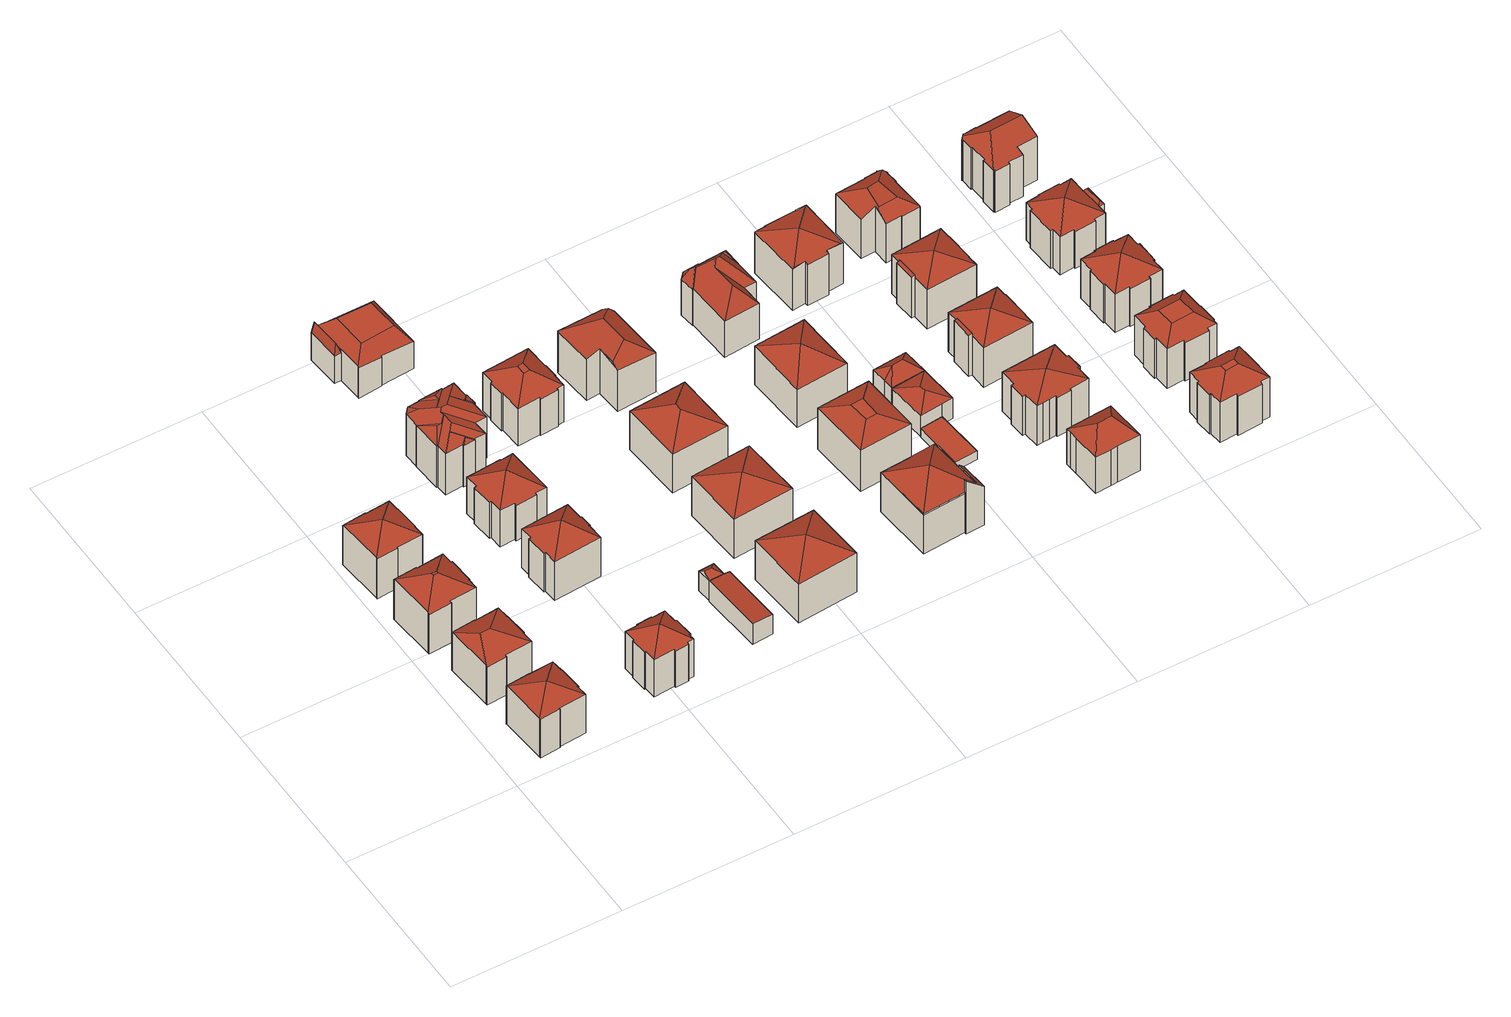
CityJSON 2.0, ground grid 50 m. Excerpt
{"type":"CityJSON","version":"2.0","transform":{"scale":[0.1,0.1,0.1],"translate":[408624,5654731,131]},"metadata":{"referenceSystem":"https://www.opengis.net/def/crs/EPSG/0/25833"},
"CityObjects":{
"building1":{"type":"Building","attributes":{"Dachtyp_tdc":"tdcTentRoof","Gemeindeschluessel":14612000,"Dachneigung":25.64,"QualitaetDacherkennung":61,"Geometrietyp2DReferenz":"3000","measuredHeight":17.3,"function":"31001_9998","roofType":"3500"},"geometry":[{"type":"Solid","lod":"2","boundaries":[[[[0,1,2,3]],[[1,4,5,2]],[[4,6,7,5]],[[6,8,9,7]],[[8,10,11,9]],[[10,12,13,11]],[[12,14,15,13]],[[14,16,17,15]],[[16,18,19,17]],[[18,20,21,19]],[[20,22,23,21]],[[22,24,25,23]],[[24,26,27,25]],[[26,0,3,27]],[[12,10,8,6,4,28]],[[14,12,28]],[[22,20,18,16,14,28]],[[4,1,0,26,24,22,28]],[[3,2,5,7,9,11,13,15,17,19,21,23,25,27]]]],"semantics":{"surfaces":[{"type":"WallSurface"},{"type":"RoofSurface"},{"type":"GroundSurface"}],"values":[[0,0,0,0,0,0,0,0,0,0,0,0,0,0,1,1,1,1,2]]}}]},
"building2":{"type":"Building","attributes":{"Dachtyp_tdc":"tdcHipRoof","Gemeindeschluessel":14612000,"Dachneigung":26.54,"QualitaetDacherkennung":52,"Geometrietyp2DReferenz":"3000","measuredHeight":17.4,"function":"31001_9998","roofType":"3200"},"geometry":[{"type":"Solid","lod":"2","boundaries":[[[[29,30,31,32]],[[30,33,34,31]],[[33,35,36,34]],[[35,37,38,36]],[[37,39,40,38]],[[39,41,42,40]],[[41,43,44,42]],[[43,45,46,44]],[[45,47,48,46]],[[47,49,50,48]],[[49,51,52,50]],[[51,53,54,52]],[[53,55,56,54]],[[55,29,32,56]],[[51,49,57]],[[41,39,37,35,33,30,58]],[[49,47,45,43,41,58,57]],[[30,29,55,53,51,57,58]],[[32,31,34,36,38,40,42,44,46,48,50,52,54,56]]]],"semantics":{"surfaces":[{"type":"WallSurface"},{"type":"RoofSurface"},{"type":"GroundSurface"}],"values":[[0,0,0,0,0,0,0,0,0,0,0,0,0,0,1,1,1,1,2]]}}]},
"building3":{"type":"Building","attributes":{"Dachtyp_tdc":"tdcCutTentRoof","Gemeindeschluessel":14612000,"Dachneigung":29.37,"QualitaetDacherkennung":54,"Geometrietyp2DReferenz":"3000","measuredHeight":18.18,"function":"31001_9998","roofType":"9999"},"geometry":[{"type":"Solid","lod":"2","boundaries":[[[[59,60,61,62]],[[60,63,64,61]],[[63,65,66,64]],[[65,67,68,66]],[[67,69,70,68]],[[69,71,72,70]],[[71,73,74,72]],[[73,75,76,74]],[[75,77,78,76]],[[77,79,80,78]],[[79,81,82,80]],[[81,83,84,82]],[[83,85,86,84]],[[85,59,62,86]],[[65,63,60,59,85,87,88]],[[75,73,71,69,67,65,88,89]],[[83,81,79,77,75,89,90]],[[85,83,90,87]],[[90,89,88,87]],[[62,61,64,66,68,70,72,74,76,78,80,82,84,86]]]],"semantics":{"surfaces":[{"type":"WallSurface"},{"type":"RoofSurface"},{"type":"GroundSurface"}],"values":[[0,0,0,0,0,0,0,0,0,0,0,0,0,0,1,1,1,1,1,2]]}}]},
"building4":{"type":"Building","attributes":{"Dachtyp_tdc":"tdcTentRoof","Gemeindeschluessel":14612000,"Dachneigung":27.12,"QualitaetDacherkennung":71,"Geometrietyp2DReferenz":"3000","measuredHeight":17.94,"function":"31001_9998","roofType":"3500"},"geometry":[{"type":"Solid","lod":"2","boundaries":[[[[91,92,93,94]],[[92,95,96,93]],[[95,97,98,96]],[[97,99,100,98]],[[99,101,102,100]],[[101,103,104,102]],[[103,105,106,104]],[[105,107,108,106]],[[107,109,110,108]],[[109,111,112,110]],[[111,113,114,112]],[[113,115,116,114]],[[115,117,118,116]],[[117,91,94,118]],[[97,95,92,91,117,119]],[[107,105,103,101,99,97,119]],[[115,113,111,109,107,119]],[[117,115,119]],[[94,93,96,98,100,102,104,106,108,110,112,114,116,118]]]],"semantics":{"surfaces":[{"type":"WallSurface"},{"type":"RoofSurface"},{"type":"GroundSurface"}],"values":[[0,0,0,0,0,0,0,0,0,0,0,0,0,0,1,1,1,1,2]]}}]},
"building5":{"type":"Building","attributes":{"Dachtyp_tdc":"tdcTentRoof","Gemeindeschluessel":14612000,"Dachneigung":33.4,"QualitaetDacherkennung":53,"Geometrietyp2DReferenz":"3000","measuredHeight":17.42,"function":"31001_9998","roofType":"3500"},"geometry":[{"type":"Solid","lod":"2","boundaries":[[[[120,121,122,123]],[[121,124,125,122]],[[124,126,127,125]],[[126,128,129,127]],[[128,130,131,129]],[[130,132,133,131]],[[132,134,135,133]],[[134,136,137,135]],[[136,138,139,137]],[[138,140,141,139]],[[140,142,143,141]],[[142,144,145,143]],[[144,146,147,145]],[[146,148,149,147]],[[148,150,151,149]],[[150,152,153,151]],[[152,154,155,153]],[[154,156,157,155]],[[156,158,159,157]],[[158,120,123,159]],[[134,132,130,128,126,124,160]],[[144,142,140,138,136,134,160]],[[154,152,150,148,146,144,160]],[[124,121,120,158,156,154,160]],[[123,122,125,127,129,131,133,135,137,139,141,143,145,147,149,151,153,155,157,159]]]],"semantics":{"surfaces":[{"type":"WallSurface"},{"type":"RoofSurface"},{"type":"GroundSurface"}],"values":[[0,0,0,0,0,0,0,0,0,0,0,0,0,0,0,0,0,0,0,0,1,1,1,1,2]]}}]},
"building6":{"type":"Building","attributes":{"Dachtyp_tdc":"tdcTentRoof","Gemeindeschluessel":14612000,"Dachneigung":34.52,"QualitaetDacherkennung":56,"Geometrietyp2DReferenz":"3000","measuredHeight":18.81,"function":"31001_9998","roofType":"3500"},"geometry":[{"type":"Solid","lod":"2","boundaries":[[[[161,162,163,164]],[[162,165,166,163]],[[165,167,168,166]],[[167,169,170,168]],[[169,171,172,170]],[[171,173,174,172]],[[173,175,176,174]],[[175,177,178,176]],[[177,179,180,178]],[[179,181,182,180]],[[181,183,184,182]],[[183,161,164,184]],[[167,165,185]],[[177,175,173,171,169,167,185]],[[179,177,185]],[[165,162,161,183,181,179,185]],[[164,163,166,168,170,172,174,176,178,180,182,184]]]],"semantics":{"surfaces":[{"type":"WallSurface"},{"type":"RoofSurface"},{"type":"GroundSurface"}],"values":[[0,0,0,0,0,0,0,0,0,0,0,0,1,1,1,1,2]]}}]},
"building7":{"type":"Building","attributes":{"Dachtyp_tdc":"tdcTentRoof","Gemeindeschluessel":14612000,"Dachneigung":32.08,"QualitaetDacherkennung":60,"Geometrietyp2DReferenz":"3000","measuredHeight":17.43,"function":"31001_9998","roofType":"3500"},"geometry":[{"type":"Solid","lod":"2","boundaries":[[[[186,187,188,189]],[[187,190,191,188]],[[190,192,193,191]],[[192,194,195,193]],[[194,196,197,195]],[[196,198,199,197]],[[198,200,201,199]],[[200,202,203,201]],[[202,204,205,203]],[[204,206,207,205]],[[206,208,209,207]],[[208,210,211,209]],[[210,212,213,211]],[[212,214,215,213]],[[214,216,217,215]],[[216,186,189,217]],[[192,190,218]],[[202,200,198,196,194,192,218]],[[212,210,208,206,204,202,218]],[[190,187,186,216,214,212,218]],[[189,188,191,193,195,197,199,201,203,205,207,209,211,213,215,217]]]],"semantics":{"surfaces":[{"type":"WallSurface"},{"type":"RoofSurface"},{"type":"GroundSurface"}],"values":[[0,0,0,0,0,0,0,0,0,0,0,0,0,0,0,0,1,1,1,1,2]]}}]},
"building8":{"type":"Building","attributes":{"Dachtyp_tdc":"tdcFreeFormRoof","Gemeindeschluessel":14612000,"Dachneigung":21.31,"QualitaetDacherkennung":85,"Geometrietyp2DReferenz":"3000","measuredHeight":17.61,"function":"31001_9998","roofType":"5000"},"geometry":[{"type":"Solid","lod":"2","boundaries":[[[[219,220,221,222]],[[220,223,224,221]],[[223,225,226,224]],[[225,227,228,226]],[[227,229,230,228]],[[229,231,232,230]],[[231,233,234,232]],[[233,235,236,234]],[[235,237,238,236]],[[237,239,240,238]],[[239,241,242,240]],[[241,243,244,242]],[[243,245,246,244]],[[245,247,248,246]],[[247,249,250,248]],[[249,251,252,250]],[[251,253,254,252]],[[253,255,256,254]],[[255,257,258,256]],[[257,259,260,258]],[[259,261,262,260]],[[263,219,222,264]],[[265,266,263,261]],[[265,261,259]],[[267,266,265,259,257]],[[268,269,270,267,257,255]],[[271,268,255,253]],[[272,271,253,251]],[[272,251,249]],[[269,268,271,272,249,247]],[[270,269,247,245]],[[273,267,270,245,243]],[[274,275,273,243,241]],[[276,274,241,239]],[[277,278,279,276,239,237]],[[277,237,235]],[[278,277,235,233]],[[279,278,233,231]],[[280,275,274,276,279,231,229]],[[281,282,283,280,229,227]],[[281,227,225]],[[282,281,225,223]],[[284,283,282,223,220]],[[284,220,219]],[[266,267,273,275,280,283,284,219,263]],[[222,221,224,226,228,230,232,234,236,238,240,242,244,246,248,250,252,254,256,258,260,262,264]],[[261,263,264,262]]]],"semantics":{"surfaces":[{"type":"WallSurface"},{"type":"RoofSurface"},{"type":"GroundSurface"}],"values":[[0,0,0,0,0,0,0,0,0,0,0,0,0,0,0,0,0,0,0,0,0,0,1,1,1,1,1,1,1,1,1,1,1,1,1,1,1,1,1,1,1,1,1,1,1,2,0]]}}]},
"building9":{"type":"Building","attributes":{"Dachtyp_tdc":"tdcPolyFlatRoof","Gemeindeschluessel":14612000,"Dachneigung":4.67,"QualitaetDacherkennung":74,"Geometrietyp2DReferenz":"3000","measuredHeight":7.5,"function":"31001_9998","roofType":"2100"},"geometry":[{"type":"Solid","lod":"2","boundaries":[[[[285,286,287,288]],[[286,289,290,287]],[[289,291,292,290]],[[291,293,294,292]],[[293,295,296,294]],[[295,285,288,296]],[[295,293,291,289,286,285]],[[288,287,290,292,294,296]]]],"semantics":{"surfaces":[{"type":"WallSurface"},{"type":"RoofSurface"},{"type":"GroundSurface"}],"values":[[0,0,0,0,0,0,1,2]]}}]},
"building10":{"type":"Building","attributes":{"Dachtyp_tdc":"tdcFreeFormRoof","Gemeindeschluessel":14612000,"Dachneigung":36.33,"QualitaetDacherkennung":7,"Geometrietyp2DReferenz":"3000","measuredHeight":8.67,"function":"31001_9998","roofType":"5000"},"geometry":[{"type":"Solid","lod":"2","boundaries":[[[[297,298,299,290]],[[298,300,301,299]],[[300,302,292,301]],[[302,297,290,292]],[[303,302,300]],[[304,303,300,298]],[[304,298,297]],[[303,304,297,302]],[[290,299,301,292]]]],"semantics":{"surfaces":[{"type":"WallSurface"},{"type":"RoofSurface"},{"type":"GroundSurface"}],"values":[[0,0,0,0,1,1,0,1,2]]}}]},
"building11":{"type":"Building","attributes":{"Gemeindeschluessel":14612000,"Geometrietyp2DReferenz":"3000","function":"31001_9998","roofType":"9999"},"children":["building11-1","building11-2"]},
"building11-1":{"type":"BuildingPart","attributes":{"Dachtyp_tdc":"tdcFreeFormRoof","Dachneigung":73.92,"QualitaetDacherkennung":30,"Geometrietyp2DReferenz":"3000","measuredHeight":13.22,"roofType":"5000"},"parents":["building11"],"geometry":[{"type":"MultiSurface","lod":"2","boundaries":[[[305,306,307,308]],[[306,309,310,307]],[[309,311,312,310]],[[311,313,314,312]],[[306,305,315]],[[305,316,313,311,315]],[[311,309,306,315]],[[314,317,308,307,310,312]]],"semantics":{"surfaces":[{"type":"WallSurface"},{"type":"RoofSurface"},{"type":"GroundSurface"}],"values":[0,0,0,0,1,1,1,2]}}]},
"building11-2":{"type":"BuildingPart","attributes":{"Dachtyp_tdc":"tdcCutTentRoof","Dachneigung":1.59,"QualitaetDacherkennung":57,"Geometrietyp2DReferenz":"3000","measuredHeight":14.47,"roofType":"9999"},"parents":["building11"],"geometry":[{"type":"MultiSurface","lod":"2","boundaries":[[[318,319,320,321]],[[322,323,324,325]],[[319,322,325,320]],[[323,326,327,324]],[[326,328,329,327]],[[328,330,305,308,329]],[[331,332,333,314,313]],[[332,318,321,333]],[[319,318,334,335]],[[328,326,323,322,319,335,336]],[[337,330,328,336,338]],[[318,332,331,337,338,334]],[[338,336,335,334]],[[321,320,325,324,327,329,308,317,314,333]]],"semantics":{"surfaces":[{"type":"WallSurface"},{"type":"RoofSurface"},{"type":"GroundSurface"}],"values":[0,0,0,0,0,0,0,0,1,1,1,1,1,2]}}]},
"building12":{"type":"Building","attributes":{"Dachtyp_tdc":"tdcCutTentRoof","Gemeindeschluessel":14612000,"Dachneigung":32.77,"QualitaetDacherkennung":65,"Geometrietyp2DReferenz":"3000","measuredHeight":17.41,"function":"31001_9998","roofType":"9999"},"geometry":[{"type":"Solid","lod":"2","boundaries":[[[[339,340,341,342]],[[340,343,344,341]],[[343,345,346,344]],[[345,347,348,346]],[[347,349,350,348]],[[349,351,352,350]],[[351,353,354,352]],[[353,355,356,354]],[[355,357,358,356]],[[357,359,360,358]],[[359,361,362,360]],[[361,363,364,362]],[[363,365,366,364]],[[365,367,368,366]],[[367,369,370,368]],[[369,339,342,370]],[[345,343,371,372]],[[355,353,351,349,347,345,372,373]],[[365,363,361,359,357,355,373,374]],[[343,340,339,369,367,365,374,371]],[[374,373,372,371]],[[342,341,344,346,348,350,352,354,356,358,360,362,364,366,368,370]]]],"semantics":{"surfaces":[{"type":"WallSurface"},{"type":"RoofSurface"},{"type":"GroundSurface"}],"values":[[0,0,0,0,0,0,0,0,0,0,0,0,0,0,0,0,1,1,1,1,1,2]]}}]},
"building13":{"type":"Building","attributes":{"Dachtyp_tdc":"tdcTentRoof","Gemeindeschluessel":14612000,"Dachneigung":27.55,"QualitaetDacherkennung":65,"Geometrietyp2DReferenz":"3000","measuredHeight":18.68,"function":"31001_9998","roofType":"3500"},"geometry":[{"type":"Solid","lod":"2","boundaries":[[[[375,376,377,378]],[[376,379,380,377]],[[379,381,382,380]],[[381,375,378,382]],[[376,375,383]],[[379,376,383]],[[381,379,383]],[[375,381,383]],[[378,377,380,382]]]],"semantics":{"surfaces":[{"type":"WallSurface"},{"type":"RoofSurface"},{"type":"GroundSurface"}],"values":[[0,0,0,0,1,1,1,1,2]]}}]},
"building14":{"type":"Building","attributes":{"Dachtyp_tdc":"tdcTentRoof","Gemeindeschluessel":14612000,"Dachneigung":23.05,"QualitaetDacherkennung":62,"Geometrietyp2DReferenz":"3000","measuredHeight":17.82,"function":"31001_9998","roofType":"3500"},"geometry":[{"type":"Solid","lod":"2","boundaries":[[[[384,385,386,387]],[[385,388,389,386]],[[388,390,391,389]],[[390,384,387,391]],[[385,384,392]],[[388,385,392]],[[390,388,392]],[[384,390,392]],[[387,386,389,391]]]],"semantics":{"surfaces":[{"type":"WallSurface"},{"type":"RoofSurface"},{"type":"GroundSurface"}],"values":[[0,0,0,0,1,1,1,1,2]]}}]},
"building15":{"type":"Building","attributes":{"Dachtyp_tdc":"tdcHipRoof","Gemeindeschluessel":14612000,"Dachneigung":26.22,"QualitaetDacherkennung":68,"Geometrietyp2DReferenz":"3000","measuredHeight":18.11,"function":"31001_9998","roofType":"3200"},"geometry":[{"type":"Solid","lod":"2","boundaries":[[[[393,394,395,396]],[[394,397,398,395]],[[397,399,400,398]],[[399,393,396,400]],[[397,394,401]],[[393,399,402]],[[399,397,401,402]],[[394,393,402,401]],[[396,395,398,400]]]],"semantics":{"surfaces":[{"type":"WallSurface"},{"type":"RoofSurface"},{"type":"GroundSurface"}],"values":[[0,0,0,0,1,1,1,1,2]]}}]},
"building16":{"type":"Building","attributes":{"Dachtyp_tdc":"tdcFreeFormRoof","Gemeindeschluessel":14612000,"Dachneigung":15.58,"QualitaetDacherkennung":41,"Geometrietyp2DReferenz":"3000","measuredHeight":17.74,"function":"31001_9998","roofType":"5000"},"geometry":[{"type":"Solid","lod":"2","boundaries":[[[[403,404,405,406]],[[404,407,408,405]],[[407,409,410,408]],[[409,411,412,410]],[[411,413,414,412]],[[413,415,416,414]],[[415,403,406,416]],[[417,418,404,419]],[[409,420,421,422,411]],[[422,421,417,419,403,415,413]],[[420,407,418,417,421]],[[404,403,419]],[[409,407,420]],[[413,411,422]],[[407,404,418]],[[406,405,408,410,412,414,416]]]],"semantics":{"surfaces":[{"type":"WallSurface"},{"type":"RoofSurface"},{"type":"GroundSurface"}],"values":[[0,0,0,0,0,0,0,1,1,1,1,0,0,0,0,2]]}}]},
"building17":{"type":"Building","attributes":{"Gemeindeschluessel":14612000,"Geometrietyp2DReferenz":"3000","function":"31001_9998","roofType":"9999"},"children":["building17-1","building17-2","building17-3"]},
"building17-1":{"type":"BuildingPart","attributes":{"Dachtyp_tdc":"tdcFreeFormRoof","Dachneigung":29.64,"QualitaetDacherkennung":19,"Geometrietyp2DReferenz":"3000","measuredHeight":12.49,"roofType":"5000"},"parents":["building17"],"geometry":[{"type":"MultiSurface","lod":"2","boundaries":[[[423,424,425,426]],[[424,427,428,425]],[[427,429,430,428]],[[431,429,427]],[[432,431,427,424]],[[432,424,423]],[[431,432,423,429]],[[426,425,428,430]]],"semantics":{"surfaces":[{"type":"WallSurface"},{"type":"RoofSurface"},{"type":"GroundSurface"}],"values":[0,0,0,1,1,1,1,2]}}]},
"building17-2":{"type":"BuildingPart","attributes":{"Dachtyp_tdc":"tdcTentRoof","Dachneigung":31.89,"QualitaetDacherkennung":60,"Geometrietyp2DReferenz":"3000","measuredHeight":19.39,"roofType":"3500"},"parents":["building17"],"geometry":[{"type":"MultiSurface","lod":"2","boundaries":[[[433,434,435,430,429]],[[436,437,438,439]],[[437,440,441,438]],[[440,442,423,426,441]],[[433,442,440,443]],[[444,445,433,443]],[[446,447,444,443]],[[440,446,443]],[[436,447,446,437]],[[437,446,440]],[[433,445,434]],[[426,430,435,448,439,438,441]]],"semantics":{"surfaces":[{"type":"WallSurface"},{"type":"RoofSurface"},{"type":"GroundSurface"}],"values":[0,0,0,0,1,1,1,1,0,0,0,2]}}]},
"building17-3":{"type":"BuildingPart","attributes":{"Dachtyp_tdc":"tdcPolyFlatRoof","Dachneigung":43.62,"QualitaetDacherkennung":46,"Geometrietyp2DReferenz":"3000","measuredHeight":19.07,"roofType":"2100"},"parents":["building17"],"geometry":[{"type":"MultiSurface","lod":"2","boundaries":[[[449,450,451,452]],[[450,453,447,436,439,451]],[[454,455,456,435,434,445]],[[455,449,452,456]],[[455,454,457,453,450,449]],[[452,451,439,448,435,456]]],"semantics":{"surfaces":[{"type":"WallSurface"},{"type":"RoofSurface"},{"type":"GroundSurface"}],"values":[0,0,0,0,1,2]}}]},
"building18":{"type":"Building","attributes":{"Dachtyp_tdc":"tdcCutTentRoof","Gemeindeschluessel":14612000,"Dachneigung":20.81,"QualitaetDacherkennung":49,"Geometrietyp2DReferenz":"3000","measuredHeight":17.09,"function":"31001_9998","roofType":"9999"},"geometry":[{"type":"Solid","lod":"2","boundaries":[[[[458,459,460,461]],[[459,462,463,460]],[[462,464,465,463]],[[464,458,461,465]],[[459,458,466,467]],[[462,459,467,468]],[[464,462,468,469]],[[458,464,469,466]],[[469,468,467,466]],[[461,460,463,465]]]],"semantics":{"surfaces":[{"type":"WallSurface"},{"type":"RoofSurface"},{"type":"GroundSurface"}],"values":[[0,0,0,0,1,1,1,1,1,2]]}}]},
"building19":{"type":"Building","attributes":{"Dachtyp_tdc":"tdcTentRoof","Gemeindeschluessel":14612000,"Dachneigung":28.21,"QualitaetDacherkennung":56,"Geometrietyp2DReferenz":"3000","measuredHeight":17.92,"function":"31001_9998","roofType":"3500"},"geometry":[{"type":"Solid","lod":"2","boundaries":[[[[470,471,472,473]],[[471,474,475,472]],[[474,476,477,475]],[[476,470,473,477]],[[471,470,478]],[[474,471,478]],[[476,474,478]],[[470,476,478]],[[473,472,475,477]]]],"semantics":{"surfaces":[{"type":"WallSurface"},{"type":"RoofSurface"},{"type":"GroundSurface"}],"values":[[0,0,0,0,1,1,1,1,2]]}}]},
"building20":{"type":"Building","attributes":{"Dachtyp_tdc":"tdcFreeFormRoof","Gemeindeschluessel":14612000,"Dachneigung":49.39,"QualitaetDacherkennung":26,"Geometrietyp2DReferenz":"3000","measuredHeight":20.56,"function":"31001_9998","roofType":"5000"},"geometry":[{"type":"Solid","lod":"2","boundaries":[[[[479,480,481,482]],[[480,483,484,481]],[[483,485,486,484]],[[485,487,488,486]],[[487,489,490,488]],[[489,491,492,490]],[[491,493,494,492]],[[493,495,496,494]],[[495,497,498,496]],[[497,499,500,498]],[[499,501,502,500]],[[501,503,504,502]],[[503,479,482,504]],[[505,506,503,501]],[[507,508,505,501,499]],[[509,510,511,512,507,499,497]],[[509,497,495]],[[510,509,495,493]],[[513,514,489,487]],[[513,487,485]],[[512,511,515,514,513,485,483]],[[508,507,512,483,480]],[[506,505,508,480,479]],[[506,479,503]],[[482,481,484,486,488,490,492,494,496,498,500,502,504]],[[515,511,510,493,491]],[[514,515,491,489]]]],"semantics":{"surfaces":[{"type":"WallSurface"},{"type":"RoofSurface"},{"type":"GroundSurface"}],"values":[[0,0,0,0,0,0,0,0,0,0,0,0,0,1,1,1,1,1,1,1,1,1,1,1,2,1,1]]}}]},
"building21":{"type":"Building","attributes":{"Dachtyp_tdc":"tdcPolyFlatRoof","Gemeindeschluessel":14612000,"Dachneigung":0,"QualitaetDacherkennung":87,"Geometrietyp2DReferenz":"3000","measuredHeight":3.08,"function":"31001_9998","roofType":"1000"},"geometry":[{"type":"Solid","lod":"2","boundaries":[[[[516,517,518,519]],[[517,520,521,518]],[[520,522,523,521]],[[522,516,519,523]],[[522,520,517,516]],[[519,518,521,523]]]],"semantics":{"surfaces":[{"type":"WallSurface"},{"type":"RoofSurface"},{"type":"GroundSurface"}],"values":[[0,0,0,0,1,2]]}}]},
"building22":{"type":"Building","attributes":{"Dachtyp_tdc":"tdcFreeFormRoof","Gemeindeschluessel":14612000,"Dachneigung":19.72,"QualitaetDacherkennung":14,"Geometrietyp2DReferenz":"3000","measuredHeight":9.21,"function":"31001_9998","roofType":"5000"},"geometry":[{"type":"Solid","lod":"2","boundaries":[[[[524,525,526,527]],[[525,528,529,526]],[[528,530,531,529]],[[530,532,533,531]],[[532,524,527,533]],[[528,525,534,535]],[[525,524,534]],[[524,532,535,534]],[[532,530,528,535]],[[527,526,529,531,533]]]],"semantics":{"surfaces":[{"type":"WallSurface"},{"type":"RoofSurface"},{"type":"GroundSurface"}],"values":[[0,0,0,0,0,1,1,1,1,2]]}}]},
"building23":{"type":"Building","attributes":{"Dachtyp_tdc":"tdcFreeFormRoof","Gemeindeschluessel":14612000,"Dachneigung":38.74,"QualitaetDacherkennung":22,"Geometrietyp2DReferenz":"3000","measuredHeight":10.31,"function":"31001_9998","roofType":"5000"},"geometry":[{"type":"Solid","lod":"2","boundaries":[[[[536,537,538,539]],[[537,540,541,538]],[[540,542,543,541]],[[542,544,545,543]],[[544,536,539,545]],[[546,547,542,540]],[[546,537,536]],[[537,546,540]],[[547,546,536,544]],[[547,544,542]],[[539,538,541,543,545]]]],"semantics":{"surfaces":[{"type":"WallSurface"},{"type":"RoofSurface"},{"type":"GroundSurface"}],"values":[[0,0,0,0,0,1,1,1,1,1,2]]}}]},
"building24":{"type":"Building","attributes":{"Dachtyp_tdc":"tdcFreeFormRoof","Gemeindeschluessel":14612000,"Dachneigung":23.08,"QualitaetDacherkennung":82,"Geometrietyp2DReferenz":"3000","measuredHeight":18.13,"function":"31001_9998","roofType":"5000"},"geometry":[{"type":"Solid","lod":"2","boundaries":[[[[548,549,550,551]],[[549,552,553,550]],[[552,554,555,553]],[[554,556,557,555]],[[556,558,559,557]],[[558,560,561,559]],[[560,562,563,561]],[[562,564,565,563]],[[564,566,567,565]],[[566,568,569,567]],[[568,570,571,569]],[[570,548,551,571]],[[572,573,556,554,552,549,574]],[[575,560,558,573,572]],[[572,576,568,566,564,562,575]],[[570,576,572,574,548]],[[549,548,574]],[[562,560,575]],[[570,568,576]],[[558,556,573]],[[551,550,553,555,557,559,561,563,565,567,569,571]]]],"semantics":{"surfaces":[{"type":"WallSurface"},{"type":"RoofSurface"},{"type":"GroundSurface"}],"values":[[0,0,0,0,0,0,0,0,0,0,0,0,1,1,1,1,0,0,0,0,2]]}}]},
"building25":{"type":"Building","attributes":{"Dachtyp_tdc":"tdcHipRoof","Gemeindeschluessel":14612000,"Dachneigung":35.83,"QualitaetDacherkennung":67,"Geometrietyp2DReferenz":"3000","measuredHeight":17.32,"function":"31001_9998","roofType":"3200"},"geometry":[{"type":"Solid","lod":"2","boundaries":[[[[577,578,579,580]],[[578,581,582,579]],[[581,583,584,582]],[[583,585,586,584]],[[585,587,588,586]],[[587,589,590,588]],[[589,591,592,590]],[[591,577,580,592]],[[587,585,593]],[[583,581,578,577,594]],[[585,583,594,593]],[[577,591,589,587,593,594]],[[580,579,582,584,586,588,590,592]]]],"semantics":{"surfaces":[{"type":"WallSurface"},{"type":"RoofSurface"},{"type":"GroundSurface"}],"values":[[0,0,0,0,0,0,0,0,1,1,1,1,2]]}}]},
"building26":{"type":"Building","attributes":{"Dachtyp_tdc":"tdcTentRoof","Gemeindeschluessel":14612000,"Dachneigung":17.97,"QualitaetDacherkennung":63,"Geometrietyp2DReferenz":"3000","measuredHeight":16.7,"function":"31001_9998","roofType":"3500"},"geometry":[{"type":"Solid","lod":"2","boundaries":[[[[595,596,597,598]],[[596,599,600,597]],[[599,601,602,600]],[[601,603,604,602]],[[603,605,606,604]],[[605,607,608,606]],[[607,609,610,608]],[[609,611,612,610]],[[611,613,614,612]],[[613,615,616,614]],[[615,617,618,616]],[[617,619,620,618]],[[619,621,622,620]],[[621,623,624,622]],[[623,625,626,624]],[[625,627,628,626]],[[627,629,630,628]],[[629,595,598,630]],[[601,599,631]],[[611,609,607,605,603,601,631]],[[625,623,621,619,617,615,613,611,631]],[[599,596,595,629,627,625,631]],[[598,597,600,602,604,606,608,610,612,614,616,618,620,622,624,626,628,630]]]],"semantics":{"surfaces":[{"type":"WallSurface"},{"type":"RoofSurface"},{"type":"GroundSurface"}],"values":[[0,0,0,0,0,0,0,0,0,0,0,0,0,0,0,0,0,0,1,1,1,1,2]]}}]},
"building27":{"type":"Building","attributes":{"Gemeindeschluessel":14612000,"Geometrietyp2DReferenz":"3000","function":"31001_9998","roofType":"9999"},"children":["building27-1","building27-2"]},
"building27-1":{"type":"BuildingPart","attributes":{"Dachtyp_tdc":"tdcPolyFlatRoof","Dachneigung":18.96,"QualitaetDacherkennung":86,"Geometrietyp2DReferenz":"3000","measuredHeight":15.02,"roofType":"2100"},"parents":["building27"],"geometry":[{"type":"MultiSurface","lod":"2","boundaries":[[[632,633,634,635,636]],[[637,638,639,640,641]],[[638,632,636,639]],[[638,637,633,632]],[[636,635,640,639]]],"semantics":{"surfaces":[{"type":"WallSurface"},{"type":"RoofSurface"},{"type":"GroundSurface"}],"values":[0,0,0,1,2]}}]},
"building27-2":{"type":"BuildingPart","attributes":{"Dachtyp_tdc":"tdcTentRoof","Dachneigung":25.2,"QualitaetDacherkennung":65,"Geometrietyp2DReferenz":"3000","measuredHeight":17.55,"roofType":"3500"},"parents":["building27"],"geometry":[{"type":"MultiSurface","lod":"2","boundaries":[[[642,643,644,645]],[[643,646,647,644]],[[646,648,649,647]],[[648,650,651,649]],[[650,652,653,651]],[[652,654,655,653]],[[654,656,657,655]],[[656,641,640,657]],[[634,642,645,635]],[[643,642,658]],[[654,652,650,648,646,643,658]],[[656,654,658]],[[642,634,641,656,658]],[[645,644,647,649,651,653,655,657,640,635]]],"semantics":{"surfaces":[{"type":"WallSurface"},{"type":"RoofSurface"},{"type":"GroundSurface"}],"values":[0,0,0,0,0,0,0,0,0,1,1,1,1,2]}}]},
"building28":{"type":"Building","attributes":{"Gemeindeschluessel":14612000,"Geometrietyp2DReferenz":"3000","function":"31001_9998","roofType":"9999"},"children":["building28-1","building28-2"]},
"building28-1":{"type":"BuildingPart","attributes":{"Dachtyp_tdc":"tdcPolyFlatRoof","Dachneigung":24.64,"QualitaetDacherkennung":89,"Geometrietyp2DReferenz":"3000","measuredHeight":15.04,"roofType":"2100"},"parents":["building28"],"geometry":[{"type":"MultiSurface","lod":"2","boundaries":[[[659,660,661,662,663]],[[664,665,666,667,668]],[[665,659,663,666]],[[665,664,660,659]],[[663,662,667,666]]],"semantics":{"surfaces":[{"type":"WallSurface"},{"type":"RoofSurface"},{"type":"GroundSurface"}],"values":[0,0,0,1,2]}}]},
"building28-2":{"type":"BuildingPart","attributes":{"Dachtyp_tdc":"tdcTentRoof","Dachneigung":23.5,"QualitaetDacherkennung":61,"Geometrietyp2DReferenz":"3000","measuredHeight":17.21,"roofType":"3500"},"parents":["building28"],"geometry":[{"type":"MultiSurface","lod":"2","boundaries":[[[669,670,671,672]],[[670,673,674,671]],[[673,675,676,674]],[[675,677,678,676]],[[677,679,680,678]],[[679,668,667,680]],[[661,681,682,662]],[[681,683,684,682]],[[683,669,672,684]],[[677,675,673,670,669,683,685]],[[679,677,685]],[[681,661,668,679,685]],[[683,681,685]],[[672,671,674,676,678,680,667,662,682,684]]],"semantics":{"surfaces":[{"type":"WallSurface"},{"type":"RoofSurface"},{"type":"GroundSurface"}],"values":[0,0,0,0,0,0,0,0,0,1,1,1,1,2]}}]},
"building29":{"type":"Building","attributes":{"Dachtyp_tdc":"tdcFreeFormRoof","Gemeindeschluessel":14612000,"Dachneigung":31.18,"QualitaetDacherkennung":47,"Geometrietyp2DReferenz":"3000","measuredHeight":17.16,"function":"31001_9998","roofType":"5000"},"geometry":[{"type":"Solid","lod":"2","boundaries":[[[[686,687,688,689]],[[687,690,691,688]],[[690,692,693,691]],[[692,694,695,693]],[[694,696,697,695]],[[696,698,699,697]],[[698,700,701,699]],[[700,702,703,701]],[[702,704,705,703]],[[704,706,707,705]],[[706,708,709,707]],[[708,710,711,709]],[[710,712,713,711]],[[712,714,715,713]],[[714,686,689,715]],[[716,694,692,690,687,717,718,719]],[[698,696,716,719,720,721,702,700]],[[704,721,720,722,723,710,708,706]],[[723,722,718,717,686,714,712]],[[712,710,723]],[[720,719,718,722]],[[687,686,717]],[[704,702,721]],[[696,694,716]],[[689,688,691,693,695,697,699,701,703,705,707,709,711,713,715]]]],"semantics":{"surfaces":[{"type":"WallSurface"},{"type":"RoofSurface"},{"type":"GroundSurface"}],"values":[[0,0,0,0,0,0,0,0,0,0,0,0,0,0,0,1,1,1,1,0,1,0,0,0,2]]}}]},
"building30":{"type":"Building","attributes":{"Dachtyp_tdc":"tdcCutTentRoof","Gemeindeschluessel":14612000,"Dachneigung":33.22,"QualitaetDacherkennung":56,"Geometrietyp2DReferenz":"3000","measuredHeight":17.92,"function":"31001_9998","roofType":"9999"},"geometry":[{"type":"Solid","lod":"2","boundaries":[[[[724,725,726,727,728,729]],[[730,731,732,733,734,724,729,735]],[[736,737,738,739,740,730,735,741]],[[727,742,743,744,745,736,741,728]],[[741,735,729,728]],[[746,747,748,749,750,751,752,753,754,755,756,757,758,759,760,761,762,763]],[[743,742,747,746]],[[742,727,748,747]],[[727,726,749,748]],[[726,725,750,749]],[[725,724,751,750]],[[724,734,752,751]],[[734,733,753,752]],[[733,732,754,753]],[[732,731,755,754]],[[731,730,756,755]],[[730,740,757,756]],[[740,739,758,757]],[[739,738,759,758]],[[738,737,760,759]],[[737,736,761,760]],[[736,745,762,761]],[[745,744,763,762]],[[744,743,746,763]]]],"semantics":{"surfaces":[{"type":"RoofSurface"},{"type":"GroundSurface"},{"type":"WallSurface"}],"values":[[0,0,0,0,0,1,2,2,2,2,2,2,2,2,2,2,2,2,2,2,2,2,2,2]]}}]},
"building31":{"type":"Building","attributes":{"Dachtyp_tdc":"tdcCutTentRoof","Gemeindeschluessel":14612000,"Dachneigung":34.58,"QualitaetDacherkennung":69,"Geometrietyp2DReferenz":"3000","measuredHeight":17.24,"function":"31001_9998","roofType":"9999"},"geometry":[{"type":"Solid","lod":"2","boundaries":[[[[764,765,766,767]],[[765,768,769,766]],[[768,770,771,769]],[[770,772,773,771]],[[772,774,775,773]],[[774,776,777,775]],[[776,778,779,777]],[[778,780,781,779]],[[780,782,783,781]],[[782,784,785,783]],[[784,786,787,785]],[[786,788,789,787]],[[788,790,791,789]],[[790,792,793,791]],[[792,794,795,793]],[[794,796,797,795]],[[796,798,799,797]],[[798,800,801,799]],[[800,802,803,801]],[[802,764,767,803]],[[778,776,774,772,770,768,804,805]],[[788,786,784,782,780,778,805,806]],[[798,796,794,792,790,788,806,807]],[[768,765,764,802,800,798,807,804]],[[807,806,805,804]],[[767,766,769,771,773,775,777,779,781,783,785,787,789,791,793,795,797,799,801,803]]]],"semantics":{"surfaces":[{"type":"WallSurface"},{"type":"RoofSurface"},{"type":"GroundSurface"}],"values":[[0,0,0,0,0,0,0,0,0,0,0,0,0,0,0,0,0,0,0,0,1,1,1,1,1,2]]}}]},
"building32":{"type":"Building","attributes":{"Dachtyp_tdc":"tdcTentRoof","Gemeindeschluessel":14612000,"Dachneigung":29.8,"QualitaetDacherkennung":69,"Geometrietyp2DReferenz":"3000","measuredHeight":18.02,"function":"31001_9998","roofType":"3500"},"geometry":[{"type":"Solid","lod":"2","boundaries":[[[[808,809,810,811]],[[809,812,813,810]],[[812,814,815,813]],[[814,816,817,815]],[[816,818,819,817]],[[818,820,821,819]],[[820,822,823,821]],[[822,824,825,823]],[[824,826,827,825]],[[826,828,829,827]],[[828,830,831,829]],[[830,832,833,831]],[[832,834,835,833]],[[834,836,837,835]],[[836,838,839,837]],[[838,840,841,839]],[[840,842,843,841]],[[842,844,845,843]],[[844,846,847,845]],[[846,808,811,847]],[[822,820,818,816,814,812,848]],[[832,830,828,826,824,822,848]],[[842,840,838,836,834,832,848]],[[812,809,808,846,844,842,848]],[[811,810,813,815,817,819,821,823,825,827,829,831,833,835,837,839,841,843,845,847]]]],"semantics":{"surfaces":[{"type":"WallSurface"},{"type":"RoofSurface"},{"type":"GroundSurface"}],"values":[[0,0,0,0,0,0,0,0,0,0,0,0,0,0,0,0,0,0,0,0,1,1,1,1,2]]}}]},
"building33":{"type":"Building","attributes":{"Gemeindeschluessel":14612000,"Geometrietyp2DReferenz":"3000","function":"31001_9998","roofType":"9999"},"children":["building33-1","building33-2"]},
"building33-1":{"type":"BuildingPart","attributes":{"Dachtyp_tdc":"tdcFreeFormRoof","Dachneigung":51.81,"QualitaetDacherkennung":18,"Geometrietyp2DReferenz":"3000","measuredHeight":14.32,"roofType":"5000"},"parents":["building33"],"geometry":[{"type":"MultiSurface","lod":"2","boundaries":[[[849,850,851,852]],[[850,853,854,851]],[[853,855,856,854]],[[857,855,853]],[[858,857,853,850]],[[858,850,849]],[[857,858,849,855]],[[852,851,854,856]]],"semantics":{"surfaces":[{"type":"WallSurface"},{"type":"RoofSurface"},{"type":"GroundSurface"}],"values":[0,0,0,1,1,1,1,2]}}]},
"building33-2":{"type":"BuildingPart","attributes":{"Dachtyp_tdc":"tdcTentRoof","Dachneigung":29.58,"QualitaetDacherkennung":62,"Geometrietyp2DReferenz":"3000","measuredHeight":17.39,"roofType":"3500"},"parents":["building33"],"geometry":[{"type":"MultiSurface","lod":"2","boundaries":[[[859,860,861,862]],[[860,863,864,861]],[[863,865,866,864]],[[865,867,868,866]],[[867,869,870,868]],[[869,871,872,870]],[[871,873,874,872]],[[873,875,876,874]],[[875,877,878,876]],[[877,879,880,878]],[[879,881,882,880]],[[881,883,884,882]],[[883,885,849,852,884]],[[886,856,855]],[[886,887,888,856]],[[887,889,890,888]],[[889,891,892,890]],[[891,893,894,892]],[[893,859,862,894]],[[873,871,869,867,865,863,895]],[[883,881,879,877,875,873,895]],[[889,887,886,885,883,895]],[[863,860,859,893,891,889,895]],[[862,861,864,866,868,870,872,874,876,878,880,882,884,852,856,888,890,892,894]]],"semantics":{"surfaces":[{"type":"WallSurface"},{"type":"RoofSurface"},{"type":"GroundSurface"}],"values":[0,0,0,0,0,0,0,0,0,0,0,0,0,0,0,0,0,0,0,1,1,1,1,2]}}]},
"building34":{"type":"Building","attributes":{"Dachtyp_tdc":"tdcFreeFormRoof","Gemeindeschluessel":14612000,"Dachneigung":16.59,"QualitaetDacherkennung":48,"Geometrietyp2DReferenz":"3000","measuredHeight":17.74,"function":"31001_9998","roofType":"5000"},"geometry":[{"type":"Solid","lod":"2","boundaries":[[[[896,897,898,899]],[[897,900,901,898]],[[900,902,903,901]],[[902,904,905,903]],[[904,906,907,905]],[[906,908,909,907]],[[908,910,911,909]],[[910,912,913,911]],[[912,914,915,913]],[[914,916,917,915]],[[916,918,919,917]],[[918,920,921,919]],[[920,922,923,921]],[[922,924,925,923]],[[924,926,927,925]],[[926,928,929,927]],[[928,930,931,929]],[[930,932,933,931]],[[932,896,899,933]],[[934,935,922,920,918,916,914,912,936]],[[902,900,897,896,937,934,936,910,908,906,904]],[[934,937,932,930,928,926,924,935]],[[912,910,936]],[[896,932,937]],[[924,922,935]],[[899,898,901,903,905,907,909,911,913,915,917,919,921,923,925,927,929,931,933]]]],"semantics":{"surfaces":[{"type":"WallSurface"},{"type":"RoofSurface"},{"type":"GroundSurface"}],"values":[[0,0,0,0,0,0,0,0,0,0,0,0,0,0,0,0,0,0,0,1,1,1,0,0,0,2]]}}]}
},
"vertices":[
[209,49,205],[206,49,206],[206,49,67],[209,49,67],[209,14,206],[209,14,67],[128,8,207],[128,8,67],[129,6,206],[129,6,67],[69,1,206],[69,1,67],[69,4,207],[69,4,67],[58,141,206],[58,141,67],[57,144,205],[57,144,67],[127,150,205],[127,150,67],[128,148,206],[128,148,67],[198,154,205],[198,154,67],[201,119,206],[201,119,67],[204,119,204],[204,119,67],[134,78,240],
[109,377,203],[180,383,203],[180,383,64],[109,377,64],[183,348,203],[183,348,64],[185,349,201],[185,349,64],[191,278,202],[191,278,64],[189,278,203],[189,278,64],[191,242,203],[191,242,64],[111,236,203],[111,236,64],[111,231,200],[111,231,64],[52,226,200],[52,226,64],[52,231,203],[52,231,64],[40,371,203],[40,371,64],[39,374,201],[39,374,64],[109,380,201],[109,380,64],[79,304,238],[109,306,238],
[11,604,200],[80,610,200],[80,610,58],[11,604,58],[80,605,203],[80,605,58],[159,612,203],[159,612,58],[162,579,203],[162,579,58],[166,580,201],[166,580,58],[171,504,201],[171,504,58],[168,504,203],[168,504,58],[170,472,203],[170,472,58],[91,465,203],[91,465,58],[91,460,200],[91,460,58],[23,455,200],[23,455,58],[23,460,203],[23,460,58],[11,600,203],[11,600,58],[81,541,239],[98,542,239],[97,532,240],[83,531,240],
[2,833,194],[72,839,194],[72,839,53],[2,833,53],[72,836,196],[72,836,53],[143,842,196],[143,842,53],[146,809,196],[146,809,53],[148,809,195],[148,809,53],[154,735,195],[154,735,53],[152,734,196],[152,734,53],[154,701,197],[154,701,53],[77,696,197],[77,696,53],[77,693,196],[77,693,53],[14,688,196],[14,688,53],[14,691,197],[14,691,53],[2,830,196],[2,830,53],[78,767,232],
[408,116,199],[411,116,200],[411,116,67],[408,116,67],[408,152,200],[408,152,67],[447,155,200],[447,155,67],[447,160,197],[447,160,67],[490,163,197],[490,163,67],[490,158,200],[490,158,67],[529,161,200],[529,161,67],[532,121,201],[532,121,67],[539,121,196],[539,121,67],[544,62,197],[544,62,67],[537,61,201],[537,61,67],[539,40,201],[539,40,67],[520,39,201],[520,39,67],[520,34,198],[520,34,67],[481,30,198],[481,30,67],[480,36,201],[480,36,67],[418,31,201],[418,31,67],[415,67,201],[415,67,67],[412,66,199],[412,66,67],[474,96,241],
[373,553,192],[378,553,195],[378,553,55],[373,553,55],[375,591,194],[375,591,55],[516,602,194],[516,602,55],[520,549,195],[520,549,55],[524,549,192],[524,549,55],[527,514,192],[527,514,55],[523,514,195],[523,514,55],[527,462,195],[527,462,55],[386,451,195],[386,451,55],[383,490,195],[383,490,55],[379,490,192],[379,490,55],[451,526,243],
[460,832,180],[461,829,181],[461,829,52],[460,832,52],[497,832,181],[497,832,52],[509,690,181],[509,690,52],[475,687,181],[475,687,52],[475,683,178],[475,683,52],[412,678,178],[412,678,52],[412,684,182],[412,684,52],[368,681,182],[368,681,52],[365,719,182],[365,719,52],[360,719,180],[360,719,52],[355,783,180],[355,783,52],[360,783,183],[360,783,52],[357,822,183],[357,822,52],[402,825,182],[402,825,52],[402,827,181],[402,827,52],[432,756,226],
[337,1078,190],[353,1097,190],[353,1097,42],[337,1078,42],[388,1099,190],[388,1099,42],[388,1102,190],[388,1102,42],[458,1107,190],[458,1107,42],[458,1104,190],[458,1104,42],[493,1107,190],[493,1107,42],[497,1055,190],[497,1055,42],[500,1055,190],[500,1055,42],[503,1021,190],[503,1021,42],[499,1021,190],[499,1021,42],[503,965,190],[503,965,42],[468,963,190],[468,963,42],[471,919,190],[471,919,42],[437,917,190],[437,917,42],[437,913,190],[437,913,42],[402,910,190],[402,910,42],[402,914,190],[402,914,42],[350,910,190],[350,910,42],[347,944,190],[347,944,42],[344,944,190],[344,944,42],[338,1032,190],[338,1032,42],[340,1032,190],[340,1032,42],[372,990,207],[388,991,207],[404,1009,214],[390,956,207],[390,957,207],[406,976,214],[418,932,197],[418,928,197],[403,1020,214],[428,1031,218],[411,1030,218],[453,1061,207],[485,1037,197],[482,1037,197],[454,1061,207],[402,1038,214],[425,1083,204],[426,1067,204],[402,1039,214],[367,1069,201],
[730,73,122],[715,255,122],[715,255,47],[730,73,47],[717,255,121],[717,255,47],[761,259,118],[761,259,47],[778,260,116],[778,260,47],[792,78,117],[792,78,47],
[717,255,117],[713,300,117],[713,300,47],[758,303,117],[758,303,47],[761,259,117],[737,279,134],[715,278,134],
[333,1381,140],[314,1380,140],[314,1380,41],[333,1381,41],[307,1479,140],[307,1479,41],[316,1480,173],[316,1480,41],[348,1482,63],[348,1482,41],[323,1390,173],[326,1480,140],[326,1480,41],
[496,1491,139],[509,1322,139],[509,1322,41],[496,1491,41],[409,1315,147],[409,1312,144],[409,1312,41],[409,1315,41],[339,1306,150],[339,1306,41],[339,1310,153],[339,1310,41],[333,1381,153],[348,1482,152],[348,1480,154],[348,1480,41],[467,1453,182],[474,1358,182],[371,1346,185],[326,1480,154],[363,1451,185],
[580,1073,172],[584,1074,175],[584,1074,39],[580,1073,39],[581,1112,176],[581,1112,39],[720,1123,176],[720,1123,39],[726,1052,174],[726,1052,39],[728,1053,173],[728,1053,39],[732,1012,172],[732,1012,39],[729,1012,173],[729,1012,39],[732,973,173],[732,973,39],[712,971,173],[712,971,39],[712,967,170],[712,967,39],[659,963,170],[659,963,39],[658,967,173],[658,967,39],[593,962,173],[593,962,39],[588,1028,174],[588,1028,39],[584,1028,172],[584,1028,39],[646,1055,213],[665,1057,213],[668,1028,212],[648,1026,212],
[857,267,178],[1035,280,178],[1035,280,37],[857,267,37],[1049,99,178],[1049,99,37],[871,84,177],[871,84,37],[953,181,224],
[836,536,179],[1013,550,179],[1013,550,38],[836,536,38],[1028,369,179],[1028,369,38],[850,355,179],[850,355,38],[932,453,216],
[837,627,175],[823,809,176],[823,809,37],[837,627,37],[991,822,176],[991,822,37],[1005,639,175],[1005,639,37],[912,736,218],[913,713,218],
[810,1129,183],[947,1141,176],[947,1141,34],[810,1129,34],[969,1122,174],[969,1122,34],[983,946,174],[983,946,34],[867,937,182],[867,937,34],[861,1013,195],[861,1013,34],[821,1010,183],[821,1010,34],[915,1084,211],[958,1132,181],[810,1129,184],[983,947,175],[922,996,211],[865,958,195],
[1335,309,161],[1334,316,161],[1334,316,38],[1335,309,38],[1409,321,161],[1409,321,38],[1409,315,161],[1409,315,38],[1406,318,163],[1338,313,163],
[1409,315,178],[1417,213,178],[1417,213,38],[1383,132,178],[1258,122,178],[1258,122,38],[1383,132,38],[1244,302,178],[1244,302,38],[1335,309,178],[1334,217,232],[1423,135,183],[1417,213,181],[1258,122,183],[1383,132,183],[1423,135,38],
[1438,129,177],[1384,125,229],[1384,125,38],[1438,129,38],[1383,132,229],[1417,213,190],[1431,214,177],[1431,214,38],[1423,135,190],
[1223,569,183],[1379,581,183],[1379,581,35],[1223,569,35],[1393,401,183],[1393,401,35],[1238,389,183],[1238,389,35],[1287,515,206],[1325,518,206],[1328,456,206],[1294,454,206],
[1204,838,175],[1356,850,175],[1356,850,35],[1204,838,35],[1371,670,171],[1371,670,35],[1218,657,171],[1218,657,35],[1287,753,214],
[1193,1159,159],[1239,1162,159],[1239,1162,30],[1193,1159,30],[1239,1160,159],[1239,1160,30],[1321,1167,159],[1321,1167,30],[1325,1113,159],[1325,1113,30],[1324,1113,159],[1324,1113,30],[1330,1035,159],[1330,1035,30],[1294,1033,159],[1294,1033,30],[1298,969,159],[1298,969,30],[1192,961,159],[1192,961,30],[1183,1096,159],[1183,1096,30],[1181,1095,159],[1181,1095,30],[1176,1140,159],[1176,1140,30],[1209,1129,195],[1200,1136,186],[1211,1128,194],[1210,1129,195],[1242,1007,221],[1237,1082,221],[1248,1095,235],[1211,1127,194],[1302,1138,191],[1295,1138,191],[1260,1096,235],
[1551,347,47],[1484,342,47],[1484,342,16],[1551,347,16],[1472,486,47],[1472,486,16],[1538,492,47],[1538,492,16],
[1460,603,92],[1561,613,92],[1561,613,18],[1460,603,18],[1572,496,92],[1572,496,18],[1538,492,92],[1538,492,18],[1472,486,92],[1472,486,18],[1515,558,110],[1517,541,110],
[1460,603,93],[1458,633,93],[1458,633,20],[1460,603,20],[1453,680,93],[1453,680,20],[1553,690,93],[1553,690,20],[1561,613,93],[1561,613,20],[1487,645,123],[1519,648,123],
[1408,1171,173],[1441,1173,175],[1441,1173,26],[1408,1171,26],[1441,1176,173],[1441,1176,26],[1534,1182,173],[1534,1182,26],[1534,1180,175],[1534,1180,26],[1566,1183,173],[1566,1183,26],[1577,1025,173],[1577,1025,26],[1526,1021,177],[1526,1021,26],[1526,1011,173],[1526,1011,26],[1462,1007,173],[1462,1007,26],[1461,1016,177],[1461,1016,26],[1422,1013,174],[1422,1013,26],[1493,1098,207],[1564,1182,174],[1411,1171,175],[1569,1024,177],[1428,1014,177],
[1745,99,139],[1739,182,137],[1739,182,10],[1745,99,10],[1737,206,137],[1737,206,10],[1736,223,136],[1736,223,10],[1871,233,136],[1871,233,10],[1880,108,139],[1880,108,10],[1812,104,139],[1812,104,10],[1791,102,139],[1791,102,10],[1831,165,183],[1787,162,183],
[1689,409,151],[1697,410,153],[1697,410,12],[1689,409,12],[1693,458,153],[1693,458,12],[1853,471,153],[1853,471,12],[1857,422,153],[1857,422,12],[1864,423,151],[1864,423,12],[1868,375,151],[1868,375,12],[1861,374,153],[1861,374,12],[1864,326,154],[1864,326,12],[1806,321,154],[1806,321,12],[1806,316,152],[1806,316,12],[1764,313,152],[1764,313,12],[1763,318,154],[1763,318,12],[1744,316,154],[1744,316,12],[1724,315,154],[1724,315,12],[1705,313,154],[1705,313,12],[1701,362,153],[1701,362,12],[1693,361,151],[1693,361,12],[1779,391,179],
[1679,665,160],[1688,666,163],[1688,666,153],[1688,666,13],[1679,665,13],[1693,602,163],[1683,602,160],[1683,602,13],[1693,602,13],[1693,602,153],
[1685,702,153],[1834,713,153],[1834,713,13],[1685,702,13],[1836,681,153],[1836,681,13],[1839,681,152],[1839,681,13],[1845,595,153],[1845,595,13],[1843,595,154],[1843,595,13],[1845,563,154],[1845,563,13],[1696,551,154],[1696,551,13],[1765,632,189],
[1659,906,163],[1669,907,167],[1669,907,158],[1669,907,17],[1659,906,17],[1674,843,167],[1664,843,163],[1664,843,17],[1674,843,17],[1674,843,158],
[1819,920,157],[1821,920,156],[1821,920,17],[1819,920,17],[1827,835,156],[1827,835,17],[1825,835,157],[1825,835,17],[1828,802,157],[1828,802,17],[1678,791,158],[1678,791,17],[1667,941,158],[1667,941,17],[1817,953,157],[1817,953,17],[1748,872,189],
[1655,1189,158],[1745,1195,160],[1745,1195,19],[1655,1189,19],[1745,1198,159],[1745,1198,19],[1780,1200,159],[1780,1200,19],[1783,1203,158],[1783,1203,19],[1804,1185,158],[1804,1185,19],[1801,1182,160],[1801,1182,19],[1805,1147,160],[1805,1147,19],[1802,1146,161],[1802,1146,19],[1810,1041,159],[1810,1041,19],[1755,1037,159],[1755,1037,19],[1754,1039,160],[1754,1039,19],[1708,1035,160],[1708,1035,19],[1705,1083,182],[1705,1083,19],[1663,1080,159],[1663,1080,19],[1794,1194,164],[1659,1189,160],[1716,1142,190],[1754,1145,190],[1768,1079,185],[1810,1045,162],[1710,1075,185],[1706,1070,182],
[2253,102,148],[2246,191,148],[2243,228,148],[2243,230,148],[2192,171,184],[2194,152,184],[2102,91,148],[2153,95,148],[2153,88,144],[2226,93,144],[2226,100,148],[2153,148,183],[2092,219,148],[2094,181,148],[2091,181,145],[2095,130,145],[2098,130,148],[2151,169,183],[2216,228,148],[2216,235,144],[2143,229,143],[2143,222,148],[2216,235,4],[2216,228,4],[2243,230,4],[2243,228,4],[2246,191,4],[2253,102,4],[2226,100,4],[2226,93,4],[2153,88,4],[2153,95,4],[2102,91,4],[2098,130,4],[2095,130,4],[2091,181,4],[2094,181,4],[2092,219,4],[2143,222,4],[2143,229,4],
[2238,342,147],[2234,342,150],[2234,342,8],[2238,342,8],[2235,325,150],[2235,325,8],[2208,323,150],[2208,323,8],[2208,317,145],[2208,317,8],[2136,312,146],[2136,312,8],[2135,318,150],[2135,318,8],[2085,314,150],[2085,314,8],[2081,360,150],[2081,360,8],[2076,360,146],[2076,360,8],[2073,408,146],[2073,408,8],[2078,408,150],[2078,408,8],[2075,454,150],[2075,454,8],[2126,458,150],[2126,458,8],[2125,465,146],[2125,465,8],[2196,470,146],[2196,470,8],[2197,463,150],[2197,463,8],[2225,465,150],[2225,465,8],[2230,398,150],[2230,398,8],[2234,399,147],[2234,399,8],[2191,363,181],[2125,358,181],[2120,414,180],[2187,419,180],
[2061,643,148],[2065,643,150],[2065,643,11],[2061,643,11],[2062,688,151],[2062,688,11],[2108,692,151],[2108,692,11],[2108,699,147],[2108,699,11],[2165,703,147],[2165,703,11],[2166,696,151],[2166,696,11],[2206,699,151],[2206,699,11],[2209,660,150],[2209,660,11],[2216,661,146],[2216,661,11],[2220,595,145],[2220,595,11],[2214,594,149],[2214,594,11],[2217,553,149],[2217,553,11],[2176,550,149],[2176,550,11],[2177,545,146],[2177,545,11],[2115,540,146],[2115,540,11],[2115,545,149],[2115,545,11],[2072,542,149],[2072,542,11],[2069,586,149],[2069,586,11],[2066,585,147],[2066,585,11],[2139,622,191],
[2189,886,148],[2206,888,148],[2206,888,15],[2189,886,15],[2211,820,148],[2211,820,15],[2194,819,148],[2194,819,15],[2202,828,159],[2198,879,159],
[2100,777,148],[2099,782,151],[2099,782,15],[2100,777,15],[2057,779,151],[2057,779,15],[2055,810,151],[2055,810,15],[2049,809,148],[2049,809,15],[2043,897,148],[2043,897,15],[2049,897,151],[2049,897,15],[2047,924,151],[2047,924,15],[2088,928,151],[2088,928,15],[2088,933,148],[2088,933,15],[2152,938,148],[2152,938,15],[2153,932,151],[2153,932,15],[2185,935,151],[2185,935,15],[2189,886,151],[2194,819,151],[2195,807,151],[2195,807,15],[2196,790,151],[2196,790,15],[2163,787,151],[2163,787,15],[2163,782,148],[2163,782,15],[2119,857,189],
[2178,1084,172],[2117,1081,172],[2117,1081,15],[2178,1084,15],[2119,1055,164],[2119,1055,15],[2075,1053,165],[2075,1053,15],[2075,1047,163],[2075,1047,15],[2031,1044,163],[2031,1044,15],[2031,1049,164],[2031,1049,15],[2028,1048,164],[2028,1048,15],[2025,1092,163],[2025,1092,15],[2029,1092,165],[2029,1092,15],[2025,1144,164],[2025,1144,15],[2021,1143,162],[2021,1143,15],[2019,1180,161],[2019,1180,15],[2017,1181,160],[2017,1181,15],[2032,1199,159],[2032,1199,15],[2034,1197,160],[2034,1197,15],[2070,1200,160],[2070,1200,15],[2071,1197,162],[2071,1197,15],[2170,1205,161],[2170,1205,15],[2078,1145,192],[2025,1190,164],[2028,1049,164],[2174,1151,192]
]}
